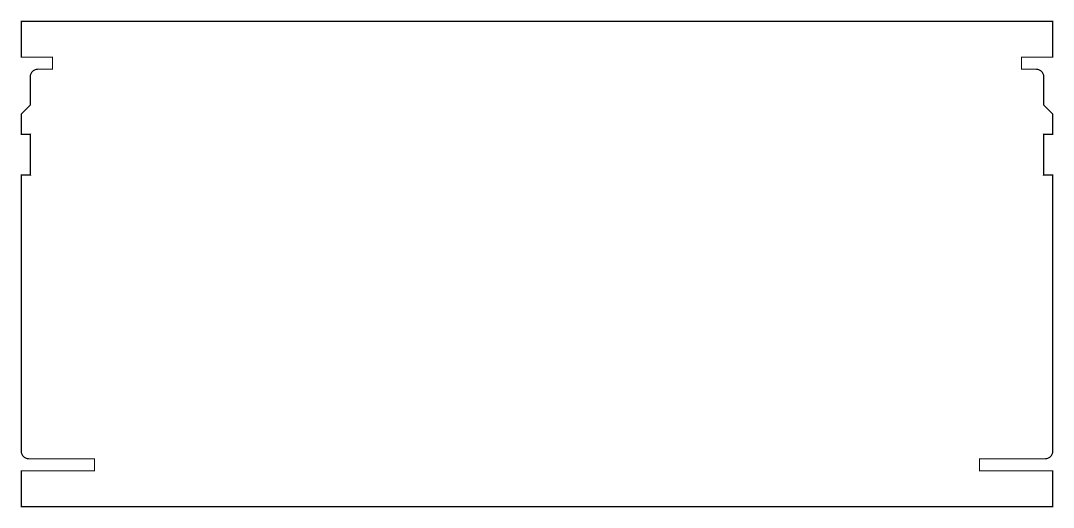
# Model space of a CAD drawing. Extents: x 168 to 340, y 125 to 206.
import ezdxf

# ---------------------------------------------------------------- set-up
doc = ezdxf.new("R2010")
doc.units = 0
doc.layers.add('308108-1ROU1_GBR', color=7, linetype='CONTINUOUS')

msp = doc.modelspace()

# ---------------------------------------------------------------- linework, layer by layer
at = {"layer": '308108-1ROU1_GBR', "const_width": 0.2}
msp.add_lwpolyline([(339.79104, 205.613), (339.79104, 199.61098), (334.57642, 199.61098), (334.57642, 197.612), (337.022796, 197.611696), (337.26882, 197.5866), (337.50758, 197.51548), (337.730008, 197.395388), (337.91906, 197.24116), (338.073366, 197.052006), (338.19338, 196.82714), (338.26704, 196.59092), (338.2899, 196.339612), (338.2899, 191.61252), (339.79104, 190.11138), (339.79104, 186.761272), (338.246162, 186.761272), (338.2899, 186.598102), (338.2899, 180.12636), (338.237526, 179.955394), (339.79104, 179.955394), (339.790736, 133.880504), (339.76564, 133.634454), (339.696094, 133.401004), (339.691878, 133.390894), (339.577222, 133.18109), (339.41766, 132.98424), (339.23102, 132.82996), (339.00618, 132.70992), (338.772296, 132.637758), (338.52104, 132.6134), (327.57618, 132.6134), (327.57618, 130.61188), (339.79104, 130.61188), (339.79104, 124.6124), (167.78986, 124.6124), (167.78986, 130.61188), (180.00472, 130.61188), (180.00472, 132.6134), (169.05986, 132.6134), (168.818966, 132.635752), (168.808426, 132.63781), (168.57472, 132.70992), (168.349904, 132.829936), (168.16324, 132.98424), (168.006268, 133.173622), (167.88638, 133.39572), (167.81526, 133.63448), (167.78986, 133.886016), (167.78986, 179.955394), (169.343374, 179.955394), (169.291, 180.12636), (169.291, 186.598102), (169.334738, 186.761272), (167.78986, 186.761272), (167.78986, 190.11138), (169.291, 191.61252), (169.291228, 196.344566), (169.31386, 196.59092), (169.38752, 196.82714), (169.507408, 197.051854), (169.66184, 197.24116), (169.851172, 197.395618), (170.07332, 197.51548), (170.31208, 197.5866), (170.563616, 197.612), (173.00448, 197.612), (173.00448, 199.61098), (167.78986, 199.61098), (167.78986, 205.613), (339.79104, 205.613)], dxfattribs=at)

doc.saveas('drawing.dxf')
